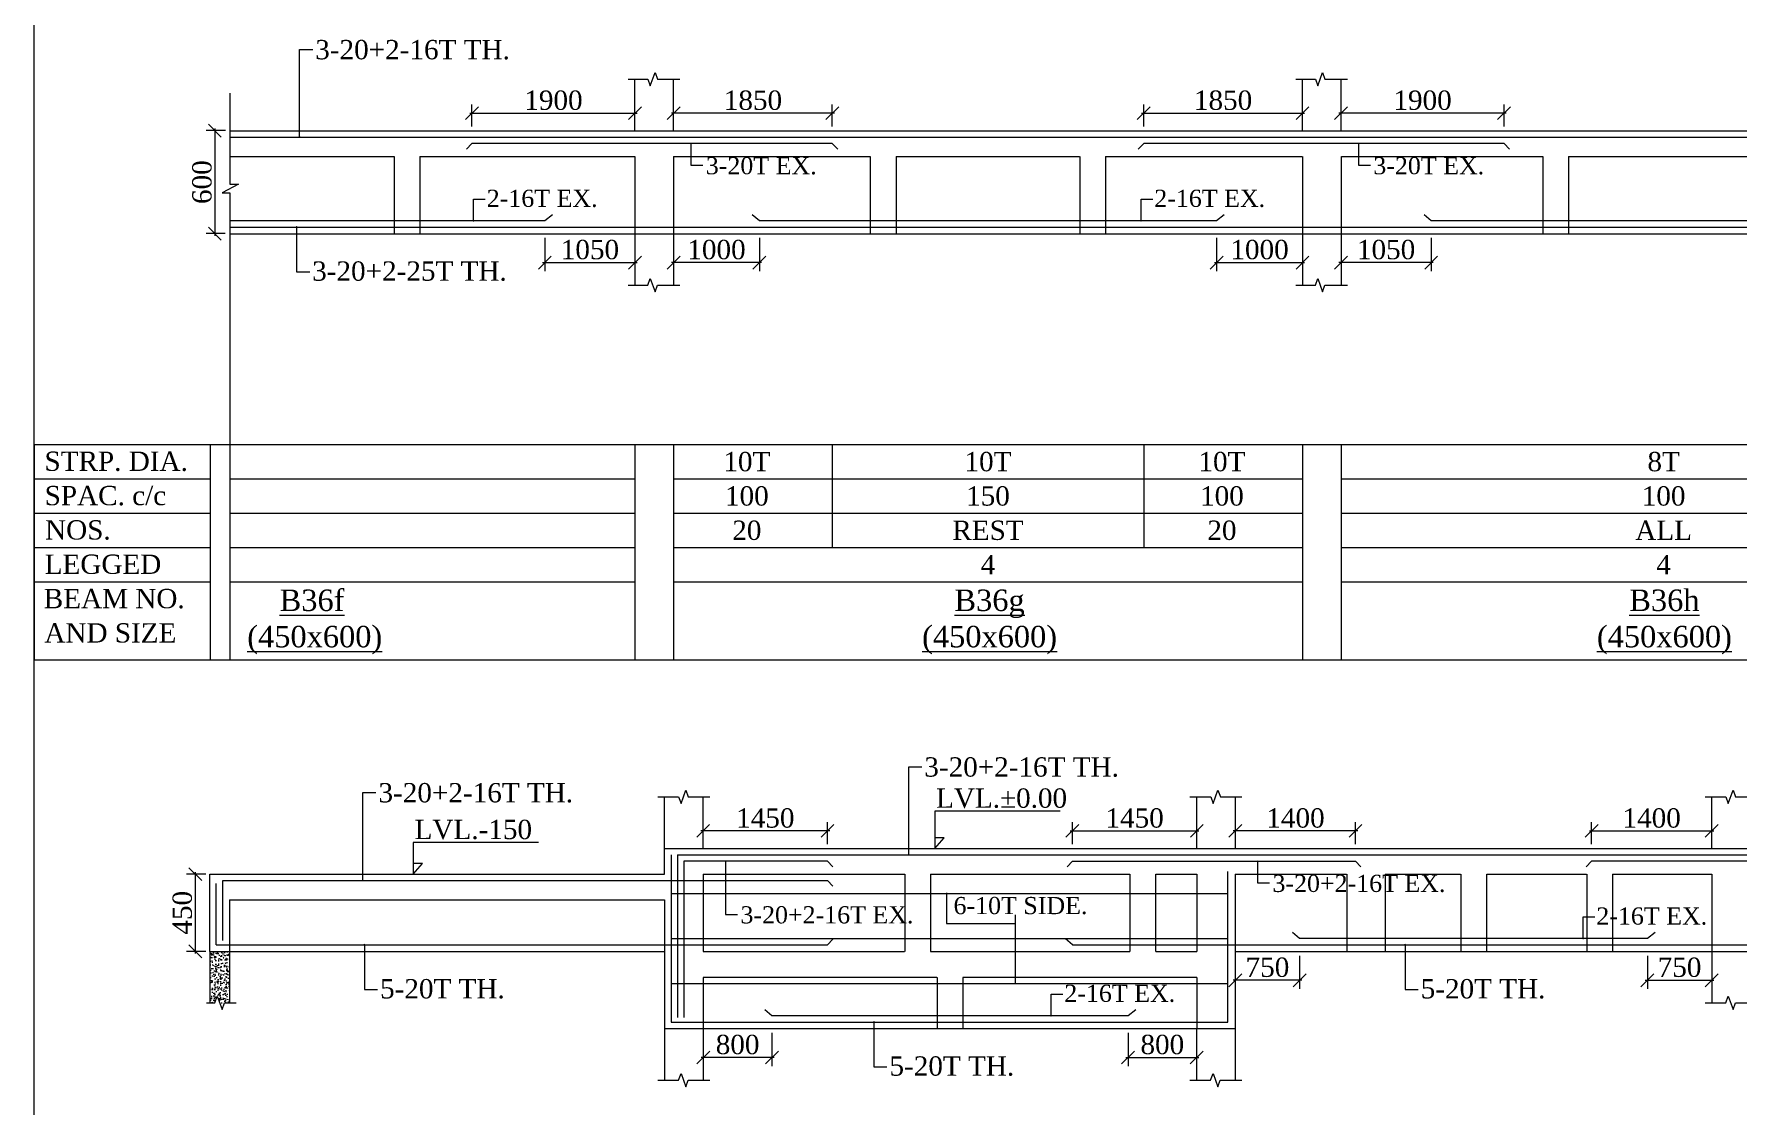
# Model space of a CAD drawing. Header units: millimetres. Extents: x 9781889 to 10654170, y -7832723 to -7608561.
# Drawn here: x 10086790 to 10106647, y -7792032 to -7779545 of the extents above; entities that cross this region are included whole.
import ezdxf
from ezdxf.enums import TextEntityAlignment as Align

# ---------------------------------------------------------------- set-up
doc = ezdxf.new("R2010")
doc.units = ezdxf.units.MM
doc.header["$LTSCALE"] = 10
doc.header["$PDMODE"] = 3
doc.linetypes.add('HIDDEN', pattern=[0.375, 0.25, -0.125])
for name, color, linetype, lineweight in [('LVL', 3, 'Continuous', 0), ('S-CUT OUT LINE', 9, 'Continuous', 0), ('S-DIM L.S.', 7, 'Continuous', 0), ('S-HATCH', 8, 'Continuous', 0), ('S-L.S.SECTION', 5, 'Continuous', 0), ('S-L.S.SLAB LINE', 252, 'HIDDEN', 0), ('S-L.S.STEEL', 1, 'Continuous', 9), ('S-L.S.STEEL 1', 6, 'Continuous', 0), ('S-SECTION MARK', 7, 'Continuous', 0), ('S-SHEET', 251, 'Continuous', 0), ('S-TEXT', 7, 'Continuous', 0), ('S-TEXT L.S. BEAM NO.', 30, 'Continuous', 0), ('S-TEXT. L.S.', 7, 'Continuous', 0)]:
    doc.layers.add(name, color=color, linetype=linetype, lineweight=lineweight)
doc.styles.add('135', font='arial.ttf', dxfattribs={"width": 0.8, "height": 135})
doc.styles.get("Standard").update_dxf_attribs({"font": 'arial.ttf'})
doc.styles.add('TEXT', font='times.ttf')
doc.dimstyles.new('75', dxfattribs={"dimtxt": 135, "dimasz": 90, "dimexe": 0.1, "dimexo": 0.03, "dimgap": 0.09, "dimtad": 1, "dimdec": 0, "dimzin": 0, "dimdsep": 46, "dimtxsty": '135', "dimblk": 'ARCHTICK', "dimcen": 0.09, "dimclrd": 256, "dimclre": 256, "dimclrt": 256, "dimadec": 0, "dimazin": 0, "dimtfac": 1, "dimtdec": 0, "dimtofl": 0, "dimtmove": 1, "dimatfit": 3, "dimldrblk": 'DOTSMALL', "dimfxl": 1, "dimtolj": 1, "dimtzin": 0, "dimlwd": -1, "dimlwe": -1, "dimarcsym": 0})
doc.dimstyles.new('SETU_1', dxfattribs={"dimtxt": 200, "dimasz": 150, "dimexe": 100, "dimexo": 50, "dimgap": 35, "dimtad": 1, "dimdec": 0, "dimzin": 0, "dimdsep": 46, "dimtxsty": 'Standard', "dimblk": 'OBLIQUE', "dimcen": 150, "dimdle": 25, "dimclrd": 256, "dimclre": 7, "dimclrt": 256, "dimadec": 0, "dimazin": 0, "dimtfac": 1, "dimtdec": 0, "dimtofl": 0, "dimtmove": 1, "dimatfit": 3, "dimfxl": 1, "dimtolj": 1, "dimtzin": 0, "dimlwd": -1, "dimlwe": 5, "dimarcsym": 1})

# ---------------------------------------------------------------- blocks, each defined once
blk = doc.blocks.new('_Oblique')
at = {"color": 0, "linetype": 'ByBlock', "lineweight": -2}
blk.add_line((-0.5, -0.5), (0.5, 0.5), dxfattribs=at)
blk = doc.blocks.new('*D448')
at = {"layer": 'Defpoints', "color": 0, "transparency": 16777216}
for p in [(10089072, -7780670), (10088897, -7781870), (10089068, -7781870, 0)]:
    blk.add_point(p, dxfattribs=at)
at = {"layer": 'S-DIM L.S.', "color": 7, "lineweight": 5, "transparency": 16777216}
for p, q in [((10089022, -7780670), (10088797, -7780670)), ((10089018, -7781870), (10088797, -7781870))]:
    blk.add_line(p, q, dxfattribs=at)
at = {"layer": 'S-DIM L.S.', "transparency": 16777216}
blk.add_line((10088897, -7780645), (10088897, -7781895), dxfattribs=at)
at = {"layer": 'S-DIM L.S.', "transparency": 16777216, "xscale": 150, "yscale": 150, "zscale": 150}
for p, rotation in [((10088897, -7780670), 90), ((10088897, -7781870), 270)]:
    blk.add_blockref('_Oblique', p, dxfattribs=dict(at, rotation=rotation))
at = {"layer": 'S-DIM L.S.', "transparency": 16777216, "insert": (10088747, -7781270), "char_height": 225, "attachment_point": 5, "rotation": 90, "style": 'TEXT'}
blk.add_mtext('\\A1;600', dxfattribs=at)
blk = doc.blocks.new('*D428')
at = {"layer": 'Defpoints', "color": 0, "transparency": 16777216}
for p in [(10093793, -7780467), (10091893, -7780670, 0), (10093793, -7780670, 0)]:
    blk.add_point(p, dxfattribs=at)
at = {"layer": 'S-DIM L.S.', "transparency": 16777216}
blk.add_line((10091868, -7780467), (10093818, -7780467), dxfattribs=at)
at = {"layer": 'S-DIM L.S.', "color": 7, "lineweight": 5, "transparency": 16777216}
for p, q in [((10091893, -7780620), (10091893, -7780367)), ((10093793, -7780620), (10093793, -7780367))]:
    blk.add_line(p, q, dxfattribs=at)
at = {"layer": 'S-DIM L.S.', "transparency": 16777216, "xscale": 150, "yscale": 150, "zscale": 150, "rotation": 180}
blk.add_blockref('_Oblique', (10091893, -7780467), dxfattribs=at)
at = {"layer": 'S-DIM L.S.', "transparency": 16777216, "xscale": 150, "yscale": 150, "zscale": 150}
blk.add_blockref('_Oblique', (10093793, -7780467), dxfattribs=at)
at = {"layer": 'S-DIM L.S.', "transparency": 16777216, "insert": (10092843, -7780317), "char_height": 225, "attachment_point": 5, "style": 'TEXT'}
blk.add_mtext('\\A1;1900', dxfattribs=at)
blk = doc.blocks.new('*D429')
at = {"layer": 'Defpoints', "color": 0, "transparency": 16777216}
for p in [(10094243, -7780467), (10094243, -7780670, 0), (10096093, -7780670, 0)]:
    blk.add_point(p, dxfattribs=at)
at = {"layer": 'S-DIM L.S.', "transparency": 16777216}
blk.add_line((10096118, -7780467), (10094218, -7780467), dxfattribs=at)
at = {"layer": 'S-DIM L.S.', "color": 7, "lineweight": 5, "transparency": 16777216}
for p, q in [((10094243, -7780620), (10094243, -7780367)), ((10096093, -7780620), (10096093, -7780367))]:
    blk.add_line(p, q, dxfattribs=at)
at = {"layer": 'S-DIM L.S.', "transparency": 16777216, "xscale": 150, "yscale": 150, "zscale": 150, "rotation": 180}
blk.add_blockref('_Oblique', (10094243, -7780467), dxfattribs=at)
at = {"layer": 'S-DIM L.S.', "transparency": 16777216, "xscale": 150, "yscale": 150, "zscale": 150}
blk.add_blockref('_Oblique', (10096093, -7780467), dxfattribs=at)
at = {"layer": 'S-DIM L.S.', "transparency": 16777216, "insert": (10095168, -7780317), "char_height": 225, "attachment_point": 5, "style": 'TEXT'}
blk.add_mtext('\\A1;1850', dxfattribs=at)
blk = doc.blocks.new('*D430')
at = {"layer": 'Defpoints', "color": 0, "transparency": 16777216}
for p in [(10101572, -7780467), (10099722, -7780670, 0), (10101572, -7780670, 0)]:
    blk.add_point(p, dxfattribs=at)
at = {"layer": 'S-DIM L.S.', "transparency": 16777216}
blk.add_line((10099697, -7780467), (10101597, -7780467), dxfattribs=at)
at = {"layer": 'S-DIM L.S.', "color": 7, "lineweight": 5, "transparency": 16777216}
for p, q in [((10099722, -7780620), (10099722, -7780367)), ((10101572, -7780620), (10101572, -7780367))]:
    blk.add_line(p, q, dxfattribs=at)
at = {"layer": 'S-DIM L.S.', "transparency": 16777216, "xscale": 150, "yscale": 150, "zscale": 150, "rotation": 180}
blk.add_blockref('_Oblique', (10099722, -7780467), dxfattribs=at)
at = {"layer": 'S-DIM L.S.', "transparency": 16777216, "xscale": 150, "yscale": 150, "zscale": 150}
blk.add_blockref('_Oblique', (10101572, -7780467), dxfattribs=at)
at = {"layer": 'S-DIM L.S.', "transparency": 16777216, "insert": (10100647, -7780317), "char_height": 225, "attachment_point": 5, "style": 'TEXT'}
blk.add_mtext('\\A1;1850', dxfattribs=at)
blk = doc.blocks.new('*D431')
at = {"layer": 'Defpoints', "color": 0, "transparency": 16777216}
for p in [(10102022, -7780467), (10102022, -7780670, 0), (10103922, -7780670, 0)]:
    blk.add_point(p, dxfattribs=at)
at = {"layer": 'S-DIM L.S.', "transparency": 16777216}
blk.add_line((10103947, -7780467), (10101997, -7780467), dxfattribs=at)
at = {"layer": 'S-DIM L.S.', "color": 7, "lineweight": 5, "transparency": 16777216}
for p, q in [((10102022, -7780620), (10102022, -7780367)), ((10103922, -7780620), (10103922, -7780367))]:
    blk.add_line(p, q, dxfattribs=at)
at = {"layer": 'S-DIM L.S.', "transparency": 16777216, "xscale": 150, "yscale": 150, "zscale": 150, "rotation": 180}
blk.add_blockref('_Oblique', (10102022, -7780467), dxfattribs=at)
at = {"layer": 'S-DIM L.S.', "transparency": 16777216, "xscale": 150, "yscale": 150, "zscale": 150}
blk.add_blockref('_Oblique', (10103922, -7780467), dxfattribs=at)
at = {"layer": 'S-DIM L.S.', "transparency": 16777216, "insert": (10102972, -7780317), "char_height": 225, "attachment_point": 5, "style": 'TEXT'}
blk.add_mtext('\\A1;1900', dxfattribs=at)
blk = doc.blocks.new('*D439')
at = {"layer": 'Defpoints', "color": 0, "transparency": 16777216}
for p in [(10092742, -7781870, 0), (10093793, -7781870, 0), (10093793, -7782207)]:
    blk.add_point(p, dxfattribs=at)
at = {"layer": 'S-DIM L.S.', "color": 7, "lineweight": 5, "transparency": 16777216}
for p, q in [((10092742, -7781920), (10092742, -7782307)), ((10093793, -7781920), (10093793, -7782307))]:
    blk.add_line(p, q, dxfattribs=at)
at = {"layer": 'S-DIM L.S.', "transparency": 16777216}
blk.add_line((10092717, -7782207), (10093818, -7782207), dxfattribs=at)
at = {"layer": 'S-DIM L.S.', "transparency": 16777216, "xscale": 150, "yscale": 150, "zscale": 150, "rotation": 180}
blk.add_blockref('_Oblique', (10092742, -7782207), dxfattribs=at)
at = {"layer": 'S-DIM L.S.', "transparency": 16777216, "xscale": 150, "yscale": 150, "zscale": 150}
blk.add_blockref('_Oblique', (10093793, -7782207), dxfattribs=at)
at = {"layer": 'S-DIM L.S.', "transparency": 16777216, "insert": (10093268, -7782057), "char_height": 225, "attachment_point": 5, "style": 'TEXT'}
blk.add_mtext('\\A1;1050', dxfattribs=at)
blk = doc.blocks.new('_ArchTick')
at = {"color": 0, "linetype": 'ByBlock', "const_width": 0.15}
blk.add_lwpolyline([(-0.5, -0.5), (0.5, 0.5)], dxfattribs=at)
blk = doc.blocks.new('*D440')
at = {"layer": 'Defpoints', "color": 0, "transparency": 16777216}
for p in [(10100572, -7781870, 0), (10101572, -7781870, 0), (10101572, -7782207)]:
    blk.add_point(p, dxfattribs=at)
at = {"layer": 'S-DIM L.S.', "color": 7, "lineweight": 5, "transparency": 16777216}
for p, q in [((10100572, -7781920), (10100572, -7782307)), ((10101572, -7781920), (10101572, -7782307))]:
    blk.add_line(p, q, dxfattribs=at)
at = {"layer": 'S-DIM L.S.', "transparency": 16777216}
blk.add_line((10100547, -7782207), (10101597, -7782207), dxfattribs=at)
at = {"layer": 'S-DIM L.S.', "transparency": 16777216, "xscale": 150, "yscale": 150, "zscale": 150, "rotation": 180}
blk.add_blockref('_Oblique', (10100572, -7782207), dxfattribs=at)
at = {"layer": 'S-DIM L.S.', "transparency": 16777216, "xscale": 150, "yscale": 150, "zscale": 150}
blk.add_blockref('_Oblique', (10101572, -7782207), dxfattribs=at)
at = {"layer": 'S-DIM L.S.', "transparency": 16777216, "insert": (10101072, -7782057), "char_height": 225, "attachment_point": 5, "style": 'TEXT'}
blk.add_mtext('\\A1;1000', dxfattribs=at)
blk = doc.blocks.new('*D441')
at = {"layer": 'Defpoints', "color": 0, "transparency": 16777216}
for p in [(10094243, -7781870, 0), (10095243, -7781870, 0), (10094243, -7782207)]:
    blk.add_point(p, dxfattribs=at)
at = {"layer": 'S-DIM L.S.', "color": 7, "lineweight": 5, "transparency": 16777216}
for p, q in [((10094243, -7781920), (10094243, -7782307)), ((10095243, -7781920), (10095243, -7782307))]:
    blk.add_line(p, q, dxfattribs=at)
at = {"layer": 'S-DIM L.S.', "transparency": 16777216}
blk.add_line((10095268, -7782207), (10094218, -7782207), dxfattribs=at)
at = {"layer": 'S-DIM L.S.', "transparency": 16777216, "xscale": 150, "yscale": 150, "zscale": 150, "rotation": 180}
blk.add_blockref('_Oblique', (10094243, -7782207), dxfattribs=at)
at = {"layer": 'S-DIM L.S.', "transparency": 16777216, "xscale": 150, "yscale": 150, "zscale": 150}
blk.add_blockref('_Oblique', (10095243, -7782207), dxfattribs=at)
at = {"layer": 'S-DIM L.S.', "transparency": 16777216, "insert": (10094743, -7782057), "char_height": 225, "attachment_point": 5, "style": 'TEXT'}
blk.add_mtext('\\A1;1000', dxfattribs=at)
blk = doc.blocks.new('*D443')
at = {"layer": 'Defpoints', "color": 0, "transparency": 16777216}
for p in [(10102022, -7781870, 0), (10103072, -7781870, 0), (10102022, -7782207)]:
    blk.add_point(p, dxfattribs=at)
at = {"layer": 'S-DIM L.S.', "color": 7, "lineweight": 5, "transparency": 16777216}
for p, q in [((10102022, -7781920), (10102022, -7782307)), ((10103072, -7781920), (10103072, -7782307))]:
    blk.add_line(p, q, dxfattribs=at)
at = {"layer": 'S-DIM L.S.', "transparency": 16777216}
blk.add_line((10103097, -7782207), (10101997, -7782207), dxfattribs=at)
at = {"layer": 'S-DIM L.S.', "transparency": 16777216, "xscale": 150, "yscale": 150, "zscale": 150, "rotation": 180}
blk.add_blockref('_Oblique', (10102022, -7782207), dxfattribs=at)
at = {"layer": 'S-DIM L.S.', "transparency": 16777216, "xscale": 150, "yscale": 150, "zscale": 150}
blk.add_blockref('_Oblique', (10103072, -7782207), dxfattribs=at)
at = {"layer": 'S-DIM L.S.', "transparency": 16777216, "insert": (10102547, -7782057), "char_height": 225, "attachment_point": 5, "style": 'TEXT'}
blk.add_mtext('\\A1;1050', dxfattribs=at)
blk = doc.blocks.new('*D501')
at = {"layer": 'Defpoints', "color": 0, "transparency": 16777216}
for p in [(10088843, -7789332), (10088668, -7790232), (10088843, -7790232)]:
    blk.add_point(p, dxfattribs=at)
at = {"layer": 'S-DIM L.S.', "color": 7, "lineweight": 5, "transparency": 16777216}
for p, q in [((10088793, -7789332), (10088568, -7789332)), ((10088793, -7790232), (10088568, -7790232))]:
    blk.add_line(p, q, dxfattribs=at)
at = {"layer": 'S-DIM L.S.', "transparency": 16777216}
blk.add_line((10088668, -7789307), (10088668, -7790257), dxfattribs=at)
at = {"layer": 'S-DIM L.S.', "transparency": 16777216, "xscale": 150, "yscale": 150, "zscale": 150}
for p, rotation in [((10088668, -7789332), 90), ((10088668, -7790232), 270)]:
    blk.add_blockref('_Oblique', p, dxfattribs=dict(at, rotation=rotation))
at = {"layer": 'S-DIM L.S.', "transparency": 16777216, "insert": (10088518, -7789782), "char_height": 225, "attachment_point": 5, "rotation": 90, "style": 'TEXT'}
blk.add_mtext('\\A1;450', dxfattribs=at)
blk = doc.blocks.new('*D484')
at = {"layer": 'Defpoints', "color": 0, "transparency": 16777216}
for p in [(10094587, -7788828), (10094587, -7789032, 0), (10096037, -7789032, 0)]:
    blk.add_point(p, dxfattribs=at)
at = {"layer": 'S-DIM L.S.', "transparency": 16777216}
blk.add_line((10096062, -7788828), (10094562, -7788828), dxfattribs=at)
at = {"layer": 'S-DIM L.S.', "color": 7, "lineweight": 5, "transparency": 16777216}
for p, q in [((10094587, -7788982), (10094587, -7788728)), ((10096037, -7788982), (10096037, -7788728))]:
    blk.add_line(p, q, dxfattribs=at)
at = {"layer": 'S-DIM L.S.', "transparency": 16777216, "xscale": 150, "yscale": 150, "zscale": 150, "rotation": 180}
blk.add_blockref('_Oblique', (10094587, -7788828), dxfattribs=at)
at = {"layer": 'S-DIM L.S.', "transparency": 16777216, "xscale": 150, "yscale": 150, "zscale": 150}
blk.add_blockref('_Oblique', (10096037, -7788828), dxfattribs=at)
at = {"layer": 'S-DIM L.S.', "transparency": 16777216, "insert": (10095312, -7788679), "char_height": 225, "attachment_point": 5, "style": 'TEXT'}
blk.add_mtext('\\A1;1450', dxfattribs=at)
blk = doc.blocks.new('*D485')
at = {"layer": 'Defpoints', "color": 0, "transparency": 16777216}
for p in [(10100791, -7788828), (10100791, -7789032, 0), (10102191, -7789032, 0)]:
    blk.add_point(p, dxfattribs=at)
at = {"layer": 'S-DIM L.S.', "transparency": 16777216}
blk.add_line((10102216, -7788828), (10100766, -7788828), dxfattribs=at)
at = {"layer": 'S-DIM L.S.', "color": 7, "lineweight": 5, "transparency": 16777216}
for p, q in [((10100791, -7788982), (10100791, -7788728)), ((10102191, -7788982), (10102191, -7788728))]:
    blk.add_line(p, q, dxfattribs=at)
at = {"layer": 'S-DIM L.S.', "transparency": 16777216, "xscale": 150, "yscale": 150, "zscale": 150, "rotation": 180}
blk.add_blockref('_Oblique', (10100791, -7788828), dxfattribs=at)
at = {"layer": 'S-DIM L.S.', "transparency": 16777216, "xscale": 150, "yscale": 150, "zscale": 150}
blk.add_blockref('_Oblique', (10102191, -7788828), dxfattribs=at)
at = {"layer": 'S-DIM L.S.', "transparency": 16777216, "insert": (10101491, -7788679), "char_height": 225, "attachment_point": 5, "style": 'TEXT'}
blk.add_mtext('\\A1;1400', dxfattribs=at)
blk = doc.blocks.new('*D486')
at = {"layer": 'Defpoints', "color": 0, "transparency": 16777216}
for p in [(10100341, -7788828), (10098891, -7789032, 0), (10100341, -7789032, 0)]:
    blk.add_point(p, dxfattribs=at)
at = {"layer": 'S-DIM L.S.', "transparency": 16777216}
blk.add_line((10098866, -7788828), (10100366, -7788828), dxfattribs=at)
at = {"layer": 'S-DIM L.S.', "color": 7, "lineweight": 5, "transparency": 16777216}
for p, q in [((10098891, -7788982), (10098891, -7788728)), ((10100341, -7788982), (10100341, -7788728))]:
    blk.add_line(p, q, dxfattribs=at)
at = {"layer": 'S-DIM L.S.', "transparency": 16777216, "xscale": 150, "yscale": 150, "zscale": 150, "rotation": 180}
blk.add_blockref('_Oblique', (10098891, -7788828), dxfattribs=at)
at = {"layer": 'S-DIM L.S.', "transparency": 16777216, "xscale": 150, "yscale": 150, "zscale": 150}
blk.add_blockref('_Oblique', (10100341, -7788828), dxfattribs=at)
at = {"layer": 'S-DIM L.S.', "transparency": 16777216, "insert": (10099616, -7788679), "char_height": 225, "attachment_point": 5, "style": 'TEXT'}
blk.add_mtext('\\A1;1450', dxfattribs=at)
blk = doc.blocks.new('*D487')
at = {"layer": 'Defpoints', "color": 0, "transparency": 16777216}
for p in [(10106342, -7788828), (10104942, -7789032, 0), (10106342, -7789032, 0)]:
    blk.add_point(p, dxfattribs=at)
at = {"layer": 'S-DIM L.S.', "transparency": 16777216}
blk.add_line((10104917, -7788828), (10106367, -7788828), dxfattribs=at)
at = {"layer": 'S-DIM L.S.', "color": 7, "lineweight": 5, "transparency": 16777216}
for p, q in [((10104942, -7788982), (10104942, -7788728)), ((10106342, -7788982), (10106342, -7788728))]:
    blk.add_line(p, q, dxfattribs=at)
at = {"layer": 'S-DIM L.S.', "transparency": 16777216, "xscale": 150, "yscale": 150, "zscale": 150, "rotation": 180}
blk.add_blockref('_Oblique', (10104942, -7788828), dxfattribs=at)
at = {"layer": 'S-DIM L.S.', "transparency": 16777216, "xscale": 150, "yscale": 150, "zscale": 150}
blk.add_blockref('_Oblique', (10106342, -7788828), dxfattribs=at)
at = {"layer": 'S-DIM L.S.', "transparency": 16777216, "insert": (10105642, -7788679), "char_height": 225, "attachment_point": 5, "style": 'TEXT'}
blk.add_mtext('\\A1;1400', dxfattribs=at)
blk = doc.blocks.new('*D495')
at = {"layer": 'Defpoints', "color": 0, "transparency": 16777216}
for p in [(10099539, -7791132, 0), (10100339, -7791132, 0), (10100339, -7791468)]:
    blk.add_point(p, dxfattribs=at)
at = {"layer": 'S-DIM L.S.', "color": 7, "lineweight": 5, "transparency": 16777216}
for p, q in [((10099539, -7791182), (10099539, -7791568)), ((10100339, -7791182), (10100339, -7791568))]:
    blk.add_line(p, q, dxfattribs=at)
at = {"layer": 'S-DIM L.S.', "transparency": 16777216}
blk.add_line((10099514, -7791468), (10100364, -7791468), dxfattribs=at)
at = {"layer": 'S-DIM L.S.', "transparency": 16777216, "xscale": 150, "yscale": 150, "zscale": 150, "rotation": 180}
blk.add_blockref('_Oblique', (10099539, -7791468), dxfattribs=at)
at = {"layer": 'S-DIM L.S.', "transparency": 16777216, "xscale": 150, "yscale": 150, "zscale": 150}
blk.add_blockref('_Oblique', (10100339, -7791468), dxfattribs=at)
at = {"layer": 'S-DIM L.S.', "transparency": 16777216, "insert": (10099939, -7791318), "char_height": 225, "attachment_point": 5, "style": 'TEXT'}
blk.add_mtext('\\A1;800', dxfattribs=at)
blk = doc.blocks.new('*D496')
at = {"layer": 'Defpoints', "color": 0, "transparency": 16777216}
for p in [(10094589, -7791132, 0), (10095389, -7791132, 0), (10094589, -7791468)]:
    blk.add_point(p, dxfattribs=at)
at = {"layer": 'S-DIM L.S.', "color": 7, "lineweight": 5, "transparency": 16777216}
for p, q in [((10094589, -7791182), (10094589, -7791568)), ((10095389, -7791182), (10095389, -7791568))]:
    blk.add_line(p, q, dxfattribs=at)
at = {"layer": 'S-DIM L.S.', "transparency": 16777216}
blk.add_line((10095414, -7791468), (10094564, -7791468), dxfattribs=at)
at = {"layer": 'S-DIM L.S.', "transparency": 16777216, "xscale": 150, "yscale": 150, "zscale": 150, "rotation": 180}
blk.add_blockref('_Oblique', (10094589, -7791468), dxfattribs=at)
at = {"layer": 'S-DIM L.S.', "transparency": 16777216, "xscale": 150, "yscale": 150, "zscale": 150}
blk.add_blockref('_Oblique', (10095389, -7791468), dxfattribs=at)
at = {"layer": 'S-DIM L.S.', "transparency": 16777216, "insert": (10094989, -7791318), "char_height": 225, "attachment_point": 5, "style": 'TEXT'}
blk.add_mtext('\\A1;800', dxfattribs=at)
blk = doc.blocks.new('*D497')
at = {"layer": 'Defpoints', "color": 0, "transparency": 16777216}
for p in [(10105592, -7790232, 0), (10106342, -7790232, 0), (10106342, -7790568)]:
    blk.add_point(p, dxfattribs=at)
at = {"layer": 'S-DIM L.S.', "color": 7, "lineweight": 5, "transparency": 16777216}
for p, q in [((10105592, -7790282), (10105592, -7790668)), ((10106342, -7790282), (10106342, -7790668))]:
    blk.add_line(p, q, dxfattribs=at)
at = {"layer": 'S-DIM L.S.', "transparency": 16777216}
blk.add_line((10105567, -7790568), (10106367, -7790568), dxfattribs=at)
at = {"layer": 'S-DIM L.S.', "transparency": 16777216, "xscale": 150, "yscale": 150, "zscale": 150, "rotation": 180}
blk.add_blockref('_Oblique', (10105592, -7790568), dxfattribs=at)
at = {"layer": 'S-DIM L.S.', "transparency": 16777216, "xscale": 150, "yscale": 150, "zscale": 150}
blk.add_blockref('_Oblique', (10106342, -7790568), dxfattribs=at)
at = {"layer": 'S-DIM L.S.', "transparency": 16777216, "insert": (10105967, -7790418), "char_height": 225, "attachment_point": 5, "style": 'TEXT'}
blk.add_mtext('\\A1;750', dxfattribs=at)
blk = doc.blocks.new('*D498')
at = {"layer": 'Defpoints', "color": 0, "transparency": 16777216}
for p in [(10100789, -7790232, 0), (10101539, -7790232, 0), (10100789, -7790568)]:
    blk.add_point(p, dxfattribs=at)
at = {"layer": 'S-DIM L.S.', "color": 7, "lineweight": 5, "transparency": 16777216}
for p, q in [((10100789, -7790282), (10100789, -7790668)), ((10101539, -7790282), (10101539, -7790668))]:
    blk.add_line(p, q, dxfattribs=at)
at = {"layer": 'S-DIM L.S.', "transparency": 16777216}
blk.add_line((10101564, -7790568), (10100764, -7790568), dxfattribs=at)
at = {"layer": 'S-DIM L.S.', "transparency": 16777216, "xscale": 150, "yscale": 150, "zscale": 150, "rotation": 180}
blk.add_blockref('_Oblique', (10100789, -7790568), dxfattribs=at)
at = {"layer": 'S-DIM L.S.', "transparency": 16777216, "xscale": 150, "yscale": 150, "zscale": 150}
blk.add_blockref('_Oblique', (10101539, -7790568), dxfattribs=at)
at = {"layer": 'S-DIM L.S.', "transparency": 16777216, "insert": (10101164, -7790418), "char_height": 225, "attachment_point": 5, "style": 'TEXT'}
blk.add_mtext('\\A1;750', dxfattribs=at)

msp = doc.modelspace()

# ---------------------------------------------------------------- hatches: boundary and pattern name
at = {"layer": 'S-HATCH'}
h = msp.add_hatch(dxfattribs=at)
h.set_pattern_fill('AR-CONC', color=256, scale=0.5)
h.set_pattern_definition([(50, (295110.56, -61614.65), (91.0923345, -7.96954277), [9.525, -104.775]), (355, (295110.56, -61614.65), (-17.6217107, 95.5284226), [7.62, -83.8202921]), (100.4514447, (295118.15, -61615.31), (73.47062355, 87.55887596), [8.0950044, -89.0451223]), (46.1842, (295110.56, -61589.25), (135.5395204, -21.021164), [14.2875, -157.1625]), (96.6355576, (295121.85, -61591), (118.702067, 123.7130623), [12.1425116, -133.5678041]), (351.1841512, (295110.56, -61589.25), (118.702067, 123.7130623), [11.4299835, -125.729866]), (21, (295123.26, -61595.6), (75.80719563, -51.1325991), [9.525, -104.775]), (326, (295123.26, -61595.6), (30.9010142, 92.09398306), [7.62, -83.82]), (71.451445, (295129.57, -61599.86), (106.70820964, 40.96138444), [8.0950044, -89.0449688]), (37.5, (295110.557, -61614.647), (1.544301625, 42.27751944), [0, -82.804, 0, -85.09, 0, -84.1375]), (7.5, (295110.557, -61614.647), (33.40983126, 50.09028741), [0, -48.514, 0, -80.899, 0, -32.0675]), (327.5, (295082.236, -61614.647), (67.79529758, -2.864372), [0, -31.75, 0, -99.06, 0, -131.445]), (317.5, (295069.536, -61614.647), (74.0645907, 12.71324552), [0, -41.275, 0, -65.786, 0, -93.345])])
h.paths.add_polyline_path([(10089068.8, -7790831.8), (10088953.1, -7790831.8), (10088925.1, -7790754.9), (10088897.1, -7790831.8), (10088838.8, -7790831.8), (10088838.8, -7790231.8), (10089068.8, -7790231.8)])

# ---------------------------------------------------------------- linework, layer by layer
at = {"layer": 'LVL', "linetype": 'Continuous', "elevation": 0}
for points in [[(10098747.9, -7788596.8), (10097286.6, -7788596.8), (10097286.6, -7789031.8), (10097394.8, -7788909.7), (10097286.6, -7788909.7)], [(10092670.2, -7788962), (10091209, -7788962), (10091209, -7789331.8), (10091317.2, -7789209.7), (10091209, -7789209.7)]]:
    msp.add_lwpolyline(points, dxfattribs=at)
at = {"layer": 'S-CUT OUT LINE', "color": 5, "elevation": 0}
for points in [[(10093714.4, -7780070.5), (10093943, -7780070.5), (10093971, -7780147.3), (10094026.9, -7779993.6), (10094054.9, -7780070.5), (10094317.7, -7780070.5)], [(10101493.9, -7780070.5), (10101722.5, -7780070.5), (10101750.5, -7780147.3), (10101806.4, -7779993.6), (10101834.4, -7780070.5), (10102097.2, -7780070.5)], [(10093714.4, -7782470.5), (10093943, -7782470.5), (10093971, -7782393.6), (10094026.9, -7782547.3), (10094054.9, -7782470.5), (10094317.7, -7782470.5)], [(10101493.9, -7782470.5), (10101722.5, -7782470.5), (10101750.5, -7782393.6), (10101806.4, -7782547.3), (10101834.4, -7782470.5), (10102097.2, -7782470.5)], [(10094059.1, -7788431.8), (10094301.7, -7788431.8), (10094329.7, -7788508.6), (10094385.6, -7788354.9), (10094413.6, -7788431.8), (10094664.3, -7788431.8)], [(10100261.1, -7788431.8), (10100503.7, -7788431.8), (10100531.7, -7788508.6), (10100587.6, -7788354.9), (10100615.6, -7788431.8), (10100866.3, -7788431.8)], [(10106264.1, -7788431.8), (10106506.8, -7788431.8), (10106534.7, -7788508.6), (10106590.7, -7788354.9), (10106618.6, -7788431.8), (10106869.4, -7788431.8)], [(10106264.1, -7790831.8), (10106506.8, -7790831.8), (10106534.7, -7790754.9), (10106590.7, -7790908.6), (10106618.6, -7790831.8), (10106869.4, -7790831.8)], [(10094059, -7791731.8), (10094301.7, -7791731.8), (10094329.6, -7791654.9), (10094385.6, -7791808.6), (10094413.5, -7791731.8), (10094664.3, -7791731.8)], [(10100259.1, -7791731.8), (10100501.8, -7791731.8), (10100529.7, -7791654.9), (10100585.7, -7791808.6), (10100613.6, -7791731.8), (10100864.4, -7791731.8)]]:
    msp.add_lwpolyline(points, dxfattribs=at)
at = {"layer": 'S-CUT OUT LINE', "color": 1, "elevation": 0}
msp.add_lwpolyline([(10088799.4, -7790831.8), (10088897.1, -7790831.8), (10088925.1, -7790754.9), (10088981, -7790908.6), (10089009, -7790831.8), (10089143.8, -7790831.8)], dxfattribs=at)
at = {"layer": 'S-L.S.SECTION'}
for p, q in [((10093792.7, -7780670.5, 0), (10093792.7, -7780070.5, 0)), ((10094242.7, -7780670.5, 0), (10094242.7, -7780070.5, 0)), ((10101572.2, -7780670.5, 0), (10101572.2, -7780070.5, 0)), ((10102022.2, -7780670.5, 0), (10102022.2, -7780070.5, 0)), ((10089071.9, -7780670.5, 0), (10125872.2, -7780670.5, 0)), ((10089071.9, -7781870.5, 0), (10125422.1, -7781870.5, 0)), ((10093792.7, -7781870.5, 0), (10093792.7, -7782470.5, 0)), ((10094242.7, -7781870.5, 0), (10094242.7, -7782470.5, 0)), ((10101572.2, -7781870.5, 0), (10101572.2, -7782470.5, 0)), ((10102022.2, -7781870.5, 0), (10102022.2, -7782470.5, 0)), ((10094137.4, -7789331.8, 0), (10094137.4, -7788431.8, 0)), ((10094589.3, -7789031.8, 0), (10094589.3, -7788431.8, 0)), ((10100339.4, -7789031.8, 0), (10100339.4, -7788431.8, 0)), ((10100791.3, -7789031.8, 0), (10100791.3, -7788431.8, 0)), ((10106342.4, -7789031.8, 0), (10106342.4, -7788431.8, 0)), ((10094137.4, -7789031.8, 0), (10114314.4, -7789031.8, 0)), ((10088838.8, -7789331.8, 0), (10094137.4, -7789331.8, 0)), ((10088838.8, -7790231.8, 0), (10088838.8, -7789331.8, 0)), ((10088838.8, -7790231.8, 0), (10088838.8, -7789331.8, 0)), ((10088842.9, -7790231.8, 0), (10094137.3, -7790231.8, 0)), ((10094137.3, -7790231.8, 0), (10094137.3, -7791731.8, 0)), ((10100789.4, -7790231.8, 0), (10133155.1, -7790231.8, 0)), ((10100789.4, -7790231.8, 0), (10100789.4, -7791731.8, 0)), ((10106342.4, -7790231.8, 0), (10106342.4, -7790831.8, 0)), ((10094137.3, -7791131.8, 0), (10100789.4, -7791131.8, 0)), ((10094589.3, -7791131.8, 0), (10094589.3, -7791731.8, 0)), ((10100337.4, -7791131.8, 0), (10100337.4, -7791731.8, 0))]:
    msp.add_line(p, q, dxfattribs=at)
at = {"layer": 'S-L.S.SECTION', "color": 1}
for p, q in [((10088838.8, -7790231.8, 0), (10088838.8, -7790831.8, 0)), ((10089068.8, -7790231.8, 0), (10089068.8, -7790831.8, 0))]:
    msp.add_line(p, q, dxfattribs=at)
at = {"layer": 'S-L.S.SECTION', "elevation": 0}
msp.add_lwpolyline([(10089071.9, -7780232.5), (10089071.9, -7781292), (10089170.5, -7781292), (10088982.4, -7781394.5), (10089071.9, -7781394.5), (10089071.9, -7786834.9)], dxfattribs=at)
at = {"layer": 'S-L.S.SLAB LINE', "ltscale": 0.3}
for p, q in [((10089071.9, -7780970.5, 0), (10090986, -7780970.5, 0)), ((10090986, -7780970.5, 0), (10090986, -7781870.5, 0)), ((10091286, -7780970.5, 0), (10093792.6, -7780970.5, 0)), ((10091286, -7780970.5, 0), (10091286, -7781870.5, 0)), ((10093792.6, -7780970.5, 0), (10093792.6, -7781870.5, 0)), ((10094242.6, -7780970.5, 0), (10096535.1, -7780970.5, 0)), ((10094242.6, -7780970.5, 0), (10094242.6, -7781870.5, 0)), ((10096535.1, -7780970.5, 0), (10096535.1, -7781870.5, 0)), ((10096835.1, -7780970.5, 0), (10098978.2, -7780970.5, 0)), ((10096835.1, -7780970.5, 0), (10096835.1, -7781870.5, 0)), ((10098978.2, -7780970.5, 0), (10098978.2, -7781870.5, 0)), ((10099278.2, -7780970.5, 0), (10101572.1, -7780970.5, 0)), ((10099278.2, -7780970.5, 0), (10099278.2, -7781870.5, 0)), ((10101572.1, -7780970.5, 0), (10101572.1, -7781870.5, 0)), ((10102022.1, -7780970.5, 0), (10104372.1, -7780970.5, 0)), ((10102022.1, -7780970.5, 0), (10102022.1, -7781870.5, 0)), ((10104372.1, -7780970.5, 0), (10104372.1, -7781870.5, 0)), ((10104672.1, -7780970.5, 0), (10106872.1, -7780970.5, 0)), ((10104672.1, -7780970.5, 0), (10104672.1, -7781870.5, 0)), ((10094589.3, -7789331.8, 0), (10096937.4, -7789331.8, 0)), ((10094589.4, -7789331.8, 0), (10094589.4, -7790231.8, 0)), ((10096937.4, -7789331.8, 0), (10096937.4, -7790231.8, 0)), ((10097237.4, -7789331.8, 0), (10099560.5, -7789331.8, 0)), ((10097237.4, -7789331.8, 0), (10097237.4, -7790231.8, 0)), ((10099560.5, -7789331.8, 0), (10099560.5, -7790231.8, 0)), ((10099860.5, -7789331.8, 0), (10100339.3, -7789331.8, 0)), ((10099860.5, -7789331.8, 0), (10099860.5, -7790231.8, 0)), ((10100339.4, -7789331.8, 0), (10100339.4, -7790231.8, 0)), ((10100789.3, -7789331.8, 0), (10102087.4, -7789331.8, 0)), ((10100789.4, -7789331.8, 0), (10100789.4, -7790231.8, 0)), ((10102087.4, -7789331.8, 0), (10102087.4, -7790231.8, 0)), ((10102537.4, -7789331.8, 0), (10103416.8, -7789331.8, 0)), ((10102537.4, -7789331.8, 0), (10102537.4, -7790231.8, 0)), ((10103416.8, -7789331.8, 0), (10103416.8, -7790231.8, 0)), ((10103716.8, -7789331.8, 0), (10104887.4, -7789331.8, 0)), ((10103716.8, -7789331.8, 0), (10103716.8, -7790231.8, 0)), ((10104887.4, -7789331.8, 0), (10104887.4, -7790231.8, 0)), ((10105187.4, -7789331.8, 0), (10106344.3, -7789331.8, 0)), ((10105187.4, -7789331.8, 0), (10105187.4, -7790231.8, 0)), ((10106344.4, -7789331.8, 0), (10106344.4, -7790231.8, 0)), ((10089068.8, -7789631.8, 0), (10094137.4, -7789631.8, 0)), ((10089068.8, -7789631.8, 0), (10089068.8, -7790231.8, 0)), ((10089068.8, -7789631.8, 0), (10089068.8, -7790231.8, 0)), ((10089068.8, -7789631.8, 0), (10089068.8, -7790231.8, 0)), ((10094137.4, -7789631.8, 0), (10094137.4, -7790231.8, 0)), ((10094589.4, -7790231.8, 0), (10096937.4, -7790231.8, 0)), ((10097237.4, -7790231.8, 0), (10099560.5, -7790231.8, 0)), ((10099860.5, -7790231.8, 0), (10100339.4, -7790231.8, 0)), ((10094589.4, -7790531.8, 0), (10097314.3, -7790531.8, 0)), ((10094589.4, -7790531.8, 0), (10094589.4, -7791131.8, 0)), ((10097314.3, -7790531.8, 0), (10097314.3, -7791131.8, 0)), ((10097614.3, -7790531.8, 0), (10097614.3, -7791131.8, 0)), ((10097614.3, -7790531.8, 0), (10100339.4, -7790531.8, 0)), ((10100339.4, -7790531.8, 0), (10100339.4, -7791131.8, 0))]:
    msp.add_line(p, q, dxfattribs=at)
at = {"layer": 'S-L.S.STEEL'}
for p, q in [((10096092.7, -7780820.5, 0), (10096155.9, -7780887.3, 0)), ((10103922.2, -7780820.5, 0), (10103985.4, -7780887.3, 0)), ((10089071.9, -7781795.5, 0), (10125786.8, -7781795.5, 0)), ((10094213.9, -7789106.8, 0), (10094213.9, -7791056.8, 0)), ((10094288.9, -7789106.8, 0), (10117264.3, -7789106.8, 0)), ((10094288.9, -7789106.8, 0), (10094288.9, -7791002.6, 0)), ((10094363.9, -7789181.8, 0), (10094363.9, -7791002.6, 0)), ((10096037.5, -7789181.8, 0), (10096100.7, -7789248.6, 0)), ((10098891.2, -7789181.8, 0), (10098828, -7789248.6, 0)), ((10088913.8, -7790156.8, 0), (10088913.8, -7789439.8, 0)), ((10088988.8, -7789406.8, 0), (10096037.5, -7789406.8, 0)), ((10088988.8, -7790105.9, 0), (10088988.8, -7789406.8, 0)), ((10096037.5, -7789406.8, 0), (10096100.7, -7789473.6, 0)), ((10100701.1, -7791056.8, 0), (10100701.1, -7789302.8, 0)), ((10101539.5, -7790081.8, 0), (10101457.5, -7790011.1, 0)), ((10105681.8, -7790013.6, 0), (10105592.3, -7790081.8, 0)), ((10088913.8, -7790156.8, 0), (10096037.5, -7790156.8, 0)), ((10096037.5, -7790156.8, 0), (10096100.7, -7790089.9, 0)), ((10098891.2, -7790156.8, 0), (10098809.2, -7790086.1, 0)), ((10098891.2, -7790156.8, 0), (10133155.1, -7790156.8, 0)), ((10105592.3, -7790081.8, 0), (10101539.5, -7790081.8, 0)), ((10094213.9, -7791056.8, 0), (10100701.1, -7791056.8, 0))]:
    msp.add_line(p, q, dxfattribs=at)
at = {"layer": 'S-L.S.STEEL', "elevation": 0}
for points in [[(10092832, -7781652.3), (10092742.5, -7781720.5), (10089071.9, -7781720.5)], [(10100661.5, -7781652.3), (10100572, -7781720.5), (10095242.7, -7781720.5), (10095160.7, -7781649.8)], [(10108561.5, -7781652.3), (10108472, -7781720.5), (10103072.3, -7781720.5), (10102990.3, -7781649.8)], [(10099628.8, -7790913.6), (10099539.3, -7790981.8), (10095389.4, -7790981.8), (10095307.4, -7790911.1)]]:
    msp.add_lwpolyline(points, dxfattribs=at)
at = {"layer": 'S-L.S.STEEL'}
for points in [[(10089071.9, -7780745.5, 0), (10125717.6, -7780745.5, 0)], [(10096092.7, -7780820.5, 0), (10091892.6, -7780820.5, 0), (10091829.5, -7780887.3, 0)], [(10103922.2, -7780820.5, 0), (10099722.1, -7780820.5, 0), (10099658.9, -7780887.3, 0)], [(10096037.5, -7789181.8, 0), (10094363.9, -7789181.8, 0)], [(10098891.2, -7789181.8, 0), (10102191.2, -7789181.8, 0), (10102254.4, -7789248.6, 0)], [(10108692.5, -7789181.8, 0), (10104942.4, -7789181.8, 0), (10104879.2, -7789248.6, 0)]]:
    msp.add_polyline3d(points, dxfattribs=at)
at = {"layer": 'S-L.S.STEEL 1'}
for p, q in [((10094213.9, -7789556.8, 0), (10100701.1, -7789556.8, 0)), ((10094213.9, -7790081.8, 0), (10100701.1, -7790081.8, 0)), ((10094213.9, -7790606.8, 0), (10100701.1, -7790606.8, 0))]:
    msp.add_line(p, q, dxfattribs=at)
at = {"layer": 'S-SHEET'}
for p, q in [((10086789.8, -7784325.6, 0), (10089071.9, -7784325.6, 0)), ((10086789.8, -7784325.6), (10086789.8, -7786834.9)), ((10088842.9, -7784325.6, 0), (10088842.9, -7786834.9, 0)), ((10089071.9, -7784325.6, 0), (10137128, -7784325.6, 0)), ((10089071.9, -7784325.6, 0), (10089071.9, -7786834.9, 0)), ((10093792.6, -7784325.6, 0), (10093792.6, -7786834.9, 0)), ((10094242.6, -7784325.6, 0), (10094242.6, -7786834.9, 0)), ((10096092.6, -7784325.6, 0), (10096092.6, -7785525.6, 0)), ((10099722.1, -7784325.6, 0), (10099722.1, -7785525.6, 0)), ((10101572.1, -7784325.6, 0), (10101572.1, -7786834.9, 0)), ((10102022.1, -7784325.6, 0), (10102022.1, -7786834.9, 0)), ((10086789.8, -7784725.6, 0), (10088842.9, -7784725.6, 0)), ((10089071.9, -7784725.6, 0), (10093792.6, -7784725.6, 0)), ((10094242.6, -7784725.6, 0), (10101572.1, -7784725.6, 0)), ((10102022.1, -7784725.6, 0), (10109522.1, -7784725.6, 0)), ((10086789.8, -7785125.6, 0), (10088842.9, -7785125.6, 0)), ((10089071.9, -7785125.6, 0), (10093792.6, -7785125.6, 0)), ((10094242.6, -7785125.6, 0), (10101572.1, -7785125.6, 0)), ((10102022.1, -7785125.6, 0), (10109522.1, -7785125.6, 0)), ((10086789.8, -7785525.6, 0), (10088842.9, -7785525.6, 0)), ((10089071.9, -7785525.6, 0), (10093792.6, -7785525.6, 0)), ((10094242.6, -7785525.6, 0), (10101572.1, -7785525.6, 0)), ((10102022.1, -7785525.6, 0), (10109522.1, -7785525.6, 0)), ((10086789.8, -7785925.6, 0), (10088842.9, -7785925.6, 0)), ((10089071.9, -7785925.6, 0), (10093792.6, -7785925.6, 0)), ((10094242.6, -7785925.6, 0), (10101572.1, -7785925.6, 0)), ((10102022.1, -7785925.6, 0), (10109522.1, -7785925.6, 0)), ((10086789.8, -7786834.9), (10138124, -7786834.9)), ((10086789.8, -7786834.9, 0), (10089071.9, -7786834.9, 0)), ((10089071.9, -7786834.9, 0), (10137128, -7786834.9, 0))]:
    msp.add_line(p, q, dxfattribs=at)
msp.add_lwpolyline([(10086789.8, -7760218.1), (10138124, -7760218.1), (10138124, -7801877.7), (10086789.8, -7801877.7)], close=True, dxfattribs=at)

# ---------------------------------------------------------------- texts
at = {"layer": 'LVL', "style": 'TEXT'}
for s, p in [('LVL.%%P0.00', (10097302.4, -7788558.3, 0)), ('LVL.-150', (10091224.8, -7788923.6, 0))]:
    msp.add_text(s, height=225, dxfattribs=at).set_placement(p)
at = {"layer": 'S-L.S.STEEL 1', "style": 'TEXT'}
msp.add_text('6-10T SIDE.', height=200, dxfattribs=at).set_placement((10097505.8, -7789797.9, 0))
at = {"layer": 'S-TEXT', "style": 'TEXT'}
for s, p in [('STRP. DIA.', (10087746.6, -7784633.7, 0)), ('SPAC. c/c', (10087621, -7785033.7, 0)), ('NOS.', (10087300.5, -7785433.7, 0)), ('LEGGED', (10087593.1, -7785833.7, 0)), ('BEAM NO.', (10087724.3, -7786233.7, 0)), ('AND SIZE', (10087679.1, -7786633.7, 0))]:
    msp.add_text(s, height=225, dxfattribs=at).set_placement(p, align=Align.CENTER)
at = {"layer": 'S-TEXT', "linetype": 'ByBlock', "style": 'TEXT'}
for s, p in [('10T', (10095096.8, -7784525.6, 0)), ('10T', (10097907, -7784525.6, 0)), ('10T', (10100633.7, -7784525.6, 0)), ('8T', (10105781.3, -7784525.6, 0)), ('100', (10095096.8, -7784925.6, 0)), ('150', (10097907, -7784925.6, 0)), ('100', (10100633.7, -7784925.6, 0)), ('100', (10105781.3, -7784925.6, 0)), ('20', (10095096.8, -7785325.6, 0)), ('REST', (10097907, -7785325.6, 0)), ('20', (10100633.7, -7785325.6, 0)), ('ALL', (10105781.3, -7785325.6, 0)), ('4', (10097907, -7785725.6, 0)), ('4', (10105781.3, -7785725.6, 0))]:
    msp.add_text(s, height=225, dxfattribs=at).set_placement(p, align=Align.MIDDLE_CENTER)
at = {"layer": 'S-TEXT L.S. BEAM NO.', "color": 140, "linetype": 'ByBlock', "style": 'TEXT'}
for s, p in [('%%UB36f', (10089651.9, -7786266.3, 0)), ('%%UB36g', (10097516.6, -7786266.3, 0)), ('%%UB36h', (10105381.4, -7786266.3, 0)), ('%%U(450x600)', (10089274.4, -7786689.3, 0)), ('%%U(450x600)', (10097139.2, -7786689.3, 0)), ('%%U(450x600)', (10105003.9, -7786689.3, 0))]:
    msp.add_text(s, height=250, dxfattribs=at).set_placement(p)
at = {"layer": 'S-TEXT. L.S.', "style": 'TEXT'}
for s, height, p in [('3-20+2-16T TH.', 225, (10090066.7, -7779838.5, 0)), ('3-20T EX.', 200, (10094618.5, -7781178, 0)), ('3-20T EX.', 200, (10102398, -7781178, 0)), ('2-16T EX.', 200, (10092065.6, -7781558.5, 0)), ('2-16T EX.', 200, (10099845.2, -7781558.5, 0)), ('3-20+2-25T TH.', 225, (10090030.8, -7782418.3, 0)), ('3-20+2-16T TH.', 225, (10097164.9, -7788195.6, 0)), ('3-20+2-16T TH.', 225, (10090803.8, -7788495.6, 0)), ('3-20+2-16T EX.', 200, (10101222.5, -7789539.3, 0)), ('3-20+2-16T EX.', 200, (10095022.5, -7789905.6, 0)), ('2-16T EX.', 200, (10104997.2, -7789919.8, 0)), ('5-20T TH.', 225, (10090822.1, -7790779.6, 0)), ('2-16T EX.', 200, (10098797.1, -7790819.8, 0)), ('5-20T TH.', 225, (10102950.1, -7790779.6, 0)), ('5-20T TH.', 225, (10096759.1, -7791679.6, 0))]:
    msp.add_text(s, height=height, dxfattribs=at).set_placement(p)

# ---------------------------------------------------------------- dimensions: what is measured, and where the dimension line sits
at = {"layer": 'S-DIM L.S.'}
for base, p1, p2, picture, middle in [((10093792.6, -7780466.7, 0), (10091892.6, -7780670.5, 0), (10093792.6, -7780670.5, 0), '*D428', (10092842.6, -7780316.9, 0)), ((10101572.1, -7780466.7, 0), (10099722.1, -7780670.5, 0), (10101572.1, -7780670.5, 0), '*D430', (10100647.1, -7780317.2, 0)), ((10093792.6, -7782206.6, 0), (10092742.5, -7781870.5, 0), (10093792.6, -7781870.5, 0), '*D439', (10093267.5, -7782057.1, 0)), ((10101572.1, -7782206.6, 0), (10100572, -7781870.5, 0), (10101572.1, -7781870.5, 0), '*D440', (10101072.1, -7782057.1, 0)), ((10100341.2, -7788828, 0), (10098891.2, -7789031.8, 0), (10100341.2, -7789031.8, 0), '*D486', (10099616.2, -7788678.5, 0)), ((10106342.4, -7788828, 0), (10104942.4, -7789031.8, 0), (10106342.4, -7789031.8, 0), '*D487', (10105642.4, -7788678.5, 0)), ((10106342.4, -7790567.9, 0), (10105592.3, -7790231.8, 0), (10106342.4, -7790231.8, 0), '*D497', (10105967.3, -7790418.1, 0)), ((10100339.4, -7791467.9, 0), (10099539.3, -7791131.8, 0), (10100339.4, -7791131.8, 0), '*D495', (10099939.3, -7791318.4, 0))]:
    dim = msp.add_linear_dim(base=base, p1=p1, p2=p2, angle=180, dimstyle='SETU_1', override={"dimtxt": 225, "dimtxsty": 'TEXT'}, dxfattribs=at)
    dim.commit()
    dim.dimension.update_dxf_attribs({"geometry": picture, "text_midpoint": middle})
for base, p1, p2, picture, middle in [((10094242.7, -7780466.7, 0), (10096092.7, -7780670.5, 0), (10094242.7, -7780670.5, 0), '*D429', (10095167.7, -7780317.2, 0)), ((10102022.2, -7780466.7, 0), (10103922.2, -7780670.5, 0), (10102022.2, -7780670.5, 0), '*D431', (10102972.2, -7780316.9, 0)), ((10094242.6, -7782206.6, 0), (10095242.7, -7781870.5, 0), (10094242.6, -7781870.5, 0), '*D441', (10094742.7, -7782057.1, 0)), ((10102022.1, -7782206.6, 0), (10103072.3, -7781870.5, 0), (10102022.1, -7781870.5, 0), '*D443', (10102547.2, -7782057.1, 0)), ((10094587.5, -7788828, 0), (10096037.5, -7789031.8, 0), (10094587.5, -7789031.8, 0), '*D484', (10095312.5, -7788678.5, 0)), ((10100791.2, -7788828, 0), (10102191.2, -7789031.8, 0), (10100791.2, -7789031.8, 0), '*D485', (10101491.2, -7788678.5, 0)), ((10100789.4, -7790567.9, 0), (10101539.5, -7790231.8, 0), (10100789.4, -7790231.8, 0), '*D498', (10101164.4, -7790418.1, 0)), ((10094589.3, -7791467.9, 0), (10095389.4, -7791131.8, 0), (10094589.3, -7791131.8, 0), '*D496', (10094989.4, -7791318.4, 0))]:
    dim = msp.add_linear_dim(base=base, p1=p1, p2=p2, dimstyle='SETU_1', override={"dimtxt": 225, "dimtxsty": 'TEXT'}, dxfattribs=at)
    dim.commit()
    dim.dimension.update_dxf_attribs({"geometry": picture, "text_midpoint": middle})
at = {"layer": 'S-DIM L.S.', "color": 7}
for base, p1, p2, picture, middle in [((10088896.8, -7781870.5, 0), (10089071.9, -7780670.5, 0), (10089067.8, -7781870.5, 0), '*D448', (10088747.3, -7781270.5, 0)), ((10088667.8, -7790231.8, 0), (10088842.9, -7789331.8, 0), (10088842.9, -7790231.8, 0), '*D501', (10088518.3, -7789781.8, 0))]:
    dim = msp.add_linear_dim(base=base, p1=p1, p2=p2, angle=90, dimstyle='SETU_1', override={"dimtxt": 225, "dimlfac": 0.5, "dimtxsty": 'TEXT'}, dxfattribs=at)
    dim.commit()
    dim.dimension.update_dxf_attribs({"geometry": picture, "text_midpoint": middle})

# ---------------------------------------------------------------- leaders
at = {"layer": 'S-L.S.STEEL 1'}
for points in [[(10097424.9, -7789556.1, 0), (10097424.9, -7789907.1, 0), (10098229.5, -7789907.1, 0)], [(10098229.5, -7790083.3, 0), (10098229.5, -7789807.8, 0)], [(10098229.5, -7790606.5, 0), (10098229.5, -7789901.9, 0)]]:
    msp.add_leader(points, dimstyle='75', override={"dimasz": 75, "dimclrd": 6}, dxfattribs=at)
at = {"layer": 'S-SECTION MARK'}
for points in [[(10089885, -7780745.5, 0), (10089885, -7779723.4, 0), (10090037.6, -7779723.4, 0)], [(10094444.4, -7780820.5, 0), (10094444.4, -7781072.8, 0), (10094583.8, -7781072.8, 0)], [(10102223.9, -7780820.5, 0), (10102223.9, -7781072.8, 0), (10102363.3, -7781072.8, 0)], [(10091911.7, -7781720.5, 0), (10091911.7, -7781468.2, 0), (10092047.1, -7781468.2, 0)], [(10099691.3, -7781720.5, 0), (10099691.3, -7781468.2, 0), (10099826.6, -7781468.2, 0)], [(10089849.1, -7781791.6, 0), (10089849.1, -7782313.5, 0), (10090001.7, -7782313.5, 0)], [(10096983.3, -7789106.8, 0), (10096983.3, -7788080.4, 0), (10097135.8, -7788080.4, 0)], [(10090622.1, -7789406.8, 0), (10090622.1, -7788380.4, 0), (10090774.7, -7788380.4, 0)], [(10094848.5, -7789181.8, 0), (10094848.5, -7789800.4, 0), (10094987.9, -7789800.4, 0)], [(10101048.5, -7789181.8, 0), (10101048.5, -7789434.1, 0), (10101187.8, -7789434.1, 0)], [(10104843.3, -7790081.8, 0), (10104843.3, -7789829.4, 0), (10104978.7, -7789829.4, 0)], [(10090640.5, -7790152.9, 0), (10090640.5, -7790674.8, 0), (10090793, -7790674.8, 0)], [(10102768.4, -7790152.9, 0), (10102768.4, -7790674.8, 0), (10102921, -7790674.8, 0)], [(10098643.2, -7790981.8, 0), (10098643.2, -7790729.4, 0), (10098778.6, -7790729.4, 0)], [(10096577.5, -7791052.9, 0), (10096577.5, -7791574.8, 0), (10096730, -7791574.8, 0)]]:
    msp.add_leader(points, dimstyle='75', override={"dimasz": 75}, dxfattribs=at)

doc.saveas('drawing.dxf')
